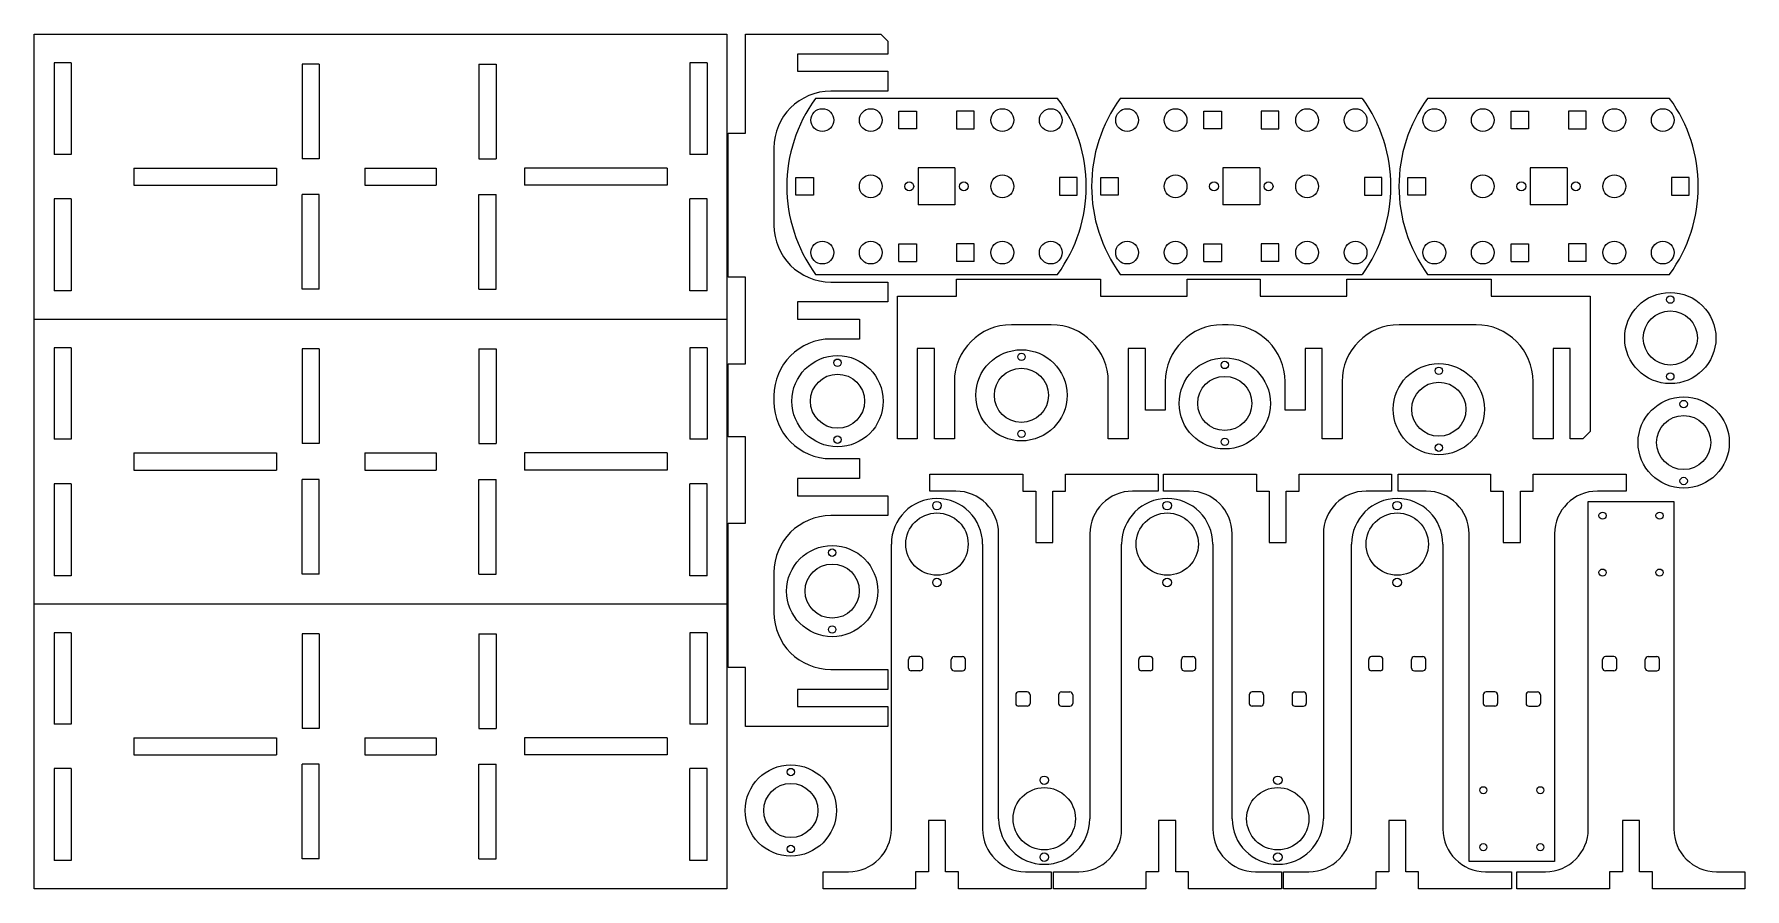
# Model space of a CAD drawing. Extents: x 0 to 600, y 57 to 357.
import ezdxf

# ---------------------------------------------------------------- set-up
doc = ezdxf.new("R2010")
doc.units = 0
doc.layers.add('MODELSKETCH_VISIBLE', color=7, linetype='CONTINUOUS')

msp = doc.modelspace()

# ---------------------------------------------------------------- linework, layer by layer
at = {"layer": 'MODELSKETCH_VISIBLE'}
for p, q in [((0, 357), (243, 357)), ((0, 257), (0, 357)), ((243, 357), (243, 257)), ((249.45, 322.3), (249.45, 357)), ((249.45, 357), (296.95, 357)), ((296.95, 357), (299.45, 354.5)), ((299.45, 354.5), (299.45, 350)), ((299.45, 350), (267.75, 350)), ((267.75, 350), (267.75, 344)), ((7, 346.9), (7, 314.8)), ((13, 346.9), (7, 346.9)), ((13, 346.9), (13, 314.8)), ((94, 346.5), (94, 313.3)), ((100, 346.5), (94, 346.5)), ((100, 346.5), (100, 313.3)), ((156, 346.5), (156, 313.3)), ((156, 346.5), (162, 346.5)), ((162, 346.5), (162, 313.3)), ((230, 346.9), (230, 314.8)), ((236, 346.9), (230, 346.9)), ((236, 346.9), (236, 314.8)), ((267.75, 344), (299.45, 344)), ((299.45, 344), (299.45, 337)), ((299.45, 337), (279.45, 337)), ((358.95, 334.48), (274.05, 334.48)), ((465.85, 334.48), (380.95, 334.48)), ((573.63, 334.48), (488.73, 334.48)), ((303.33, 329.93), (309.5, 329.93)), ((303.33, 323.76), (303.33, 329.93)), ((309.5, 329.93), (309.5, 323.76)), ((329.66, 329.93), (323.5, 329.93)), ((323.5, 329.93), (323.5, 323.76)), ((329.66, 323.76), (329.66, 329.93)), ((410.24, 323.76), (410.24, 329.93)), ((410.24, 329.93), (416.4, 329.93)), ((416.4, 329.93), (416.4, 323.76)), ((430.4, 329.93), (430.4, 323.76)), ((436.56, 329.93), (430.4, 329.93)), ((436.56, 323.76), (436.56, 329.93)), ((518.01, 323.76), (518.01, 329.93)), ((518.01, 329.93), (524.18, 329.93)), ((524.18, 329.93), (524.18, 323.76)), ((538.18, 329.93), (538.18, 323.76)), ((544.34, 329.93), (538.18, 329.93)), ((544.34, 323.76), (544.34, 329.93)), ((243.45, 271.7), (243.45, 322.3)), ((243.45, 322.3), (249.45, 322.3)), ((309.5, 323.76), (303.33, 323.76)), ((323.5, 323.76), (329.66, 323.76)), ((416.4, 323.76), (410.24, 323.76)), ((430.4, 323.76), (436.56, 323.76)), ((524.18, 323.76), (518.01, 323.76)), ((538.18, 323.76), (544.34, 323.76)), ((13, 314.8), (7, 314.8)), ((100, 313.3), (94, 313.3)), ((156, 313.3), (162, 313.3)), ((236, 314.8), (230, 314.8)), ((259.45, 317), (259.45, 290)), ((35, 310), (35, 304)), ((35, 310), (85, 310)), ((85, 310), (85, 304)), ((116, 310), (141, 310)), ((116, 310), (116, 304)), ((141, 310), (141, 304)), ((172, 310), (172, 304)), ((222, 310), (172, 310)), ((222, 310), (222, 304)), ((267.17, 306.67), (273.33, 306.67)), ((267.17, 300.51), (267.17, 306.67)), ((273.33, 306.67), (273.33, 300.51)), ((322.97, 310.06), (310.03, 310.06)), ((310.03, 310.06), (310.03, 297.12)), ((322.97, 310.06), (322.97, 297.12)), ((365.82, 306.67), (359.66, 306.67)), ((359.66, 306.67), (359.66, 300.51)), ((365.82, 300.51), (365.82, 306.67)), ((374.07, 306.67), (380.24, 306.67)), ((374.07, 300.51), (374.07, 306.67)), ((380.24, 306.67), (380.24, 300.51)), ((416.93, 310.06), (416.93, 297.12)), ((429.87, 310.06), (416.93, 310.06)), ((429.87, 310.06), (429.87, 297.12)), ((466.56, 306.67), (466.56, 300.51)), ((472.73, 306.67), (466.56, 306.67)), ((472.73, 300.51), (472.73, 306.67)), ((481.85, 300.51), (481.85, 306.67)), ((481.85, 306.67), (488.01, 306.67)), ((488.01, 306.67), (488.01, 300.51)), ((524.71, 310.06), (524.71, 297.12)), ((537.65, 310.06), (524.71, 310.06)), ((537.65, 310.06), (537.65, 297.12)), ((574.34, 306.67), (574.34, 300.51)), ((580.51, 306.67), (574.34, 306.67)), ((580.51, 300.51), (580.51, 306.67)), ((35, 304), (85, 304)), ((100, 300.7), (94, 300.7)), ((94, 267.5), (94, 300.7)), ((100, 267.5), (100, 300.7)), ((116, 304), (141, 304)), ((156, 300.7), (162, 300.7)), ((156, 267.5), (156, 300.7)), ((162, 267.5), (162, 300.7)), ((222, 304), (172, 304)), ((273.33, 300.51), (267.17, 300.51)), ((359.66, 300.51), (365.82, 300.51)), ((380.24, 300.51), (374.07, 300.51)), ((466.56, 300.51), (472.73, 300.51)), ((488.01, 300.51), (481.85, 300.51)), ((574.34, 300.51), (580.51, 300.51)), ((13, 299.2), (7, 299.2)), ((7, 299.2), (7, 266.9)), ((13, 299.2), (13, 266.9)), ((236, 299.2), (230, 299.2)), ((230, 266.9), (230, 299.2)), ((236, 266.9), (236, 299.2)), ((322.97, 297.12), (310.03, 297.12)), ((429.87, 297.12), (416.93, 297.12)), ((537.65, 297.12), (524.71, 297.12)), ((303.33, 277.25), (303.33, 283.42)), ((303.33, 283.42), (309.5, 283.42)), ((309.5, 283.42), (309.5, 277.25)), ((323.5, 283.42), (323.5, 277.25)), ((329.66, 283.42), (323.5, 283.42)), ((329.66, 277.25), (329.66, 283.42)), ((410.24, 283.42), (416.4, 283.42)), ((410.24, 277.25), (410.24, 283.42)), ((416.4, 283.42), (416.4, 277.25)), ((436.56, 283.42), (430.4, 283.42)), ((430.4, 283.42), (430.4, 277.25)), ((436.56, 277.25), (436.56, 283.42)), ((518.01, 283.42), (524.18, 283.42)), ((518.01, 277.25), (518.01, 283.42)), ((524.18, 283.42), (524.18, 277.25)), ((544.34, 283.42), (538.18, 283.42)), ((538.18, 283.42), (538.18, 277.25)), ((544.34, 277.25), (544.34, 283.42)), ((303.33, 277.25), (309.5, 277.25)), ((329.66, 277.25), (323.5, 277.25)), ((410.24, 277.25), (416.4, 277.25)), ((436.56, 277.25), (430.4, 277.25)), ((518.01, 277.25), (524.18, 277.25)), ((544.34, 277.25), (538.18, 277.25)), ((249.45, 271.7), (243.45, 271.7)), ((249.45, 241.3), (249.45, 271.7)), ((274.05, 272.7), (358.95, 272.7)), ((279.45, 270), (299.45, 270)), ((323.45, 271), (374.05, 271)), ((323.45, 265), (323.45, 271)), ((374.05, 271), (374.05, 265)), ((380.95, 272.7), (465.85, 272.7)), ((404.45, 271), (430.05, 271)), ((404.45, 265), (404.45, 271)), ((430.05, 271), (430.05, 265)), ((460.45, 271), (511.05, 271)), ((460.45, 265), (460.45, 271)), ((488.73, 272.7), (573.63, 272.7)), ((511.05, 271), (511.05, 265)), ((13, 266.9), (7, 266.9)), ((100, 267.5), (94, 267.5)), ((156, 267.5), (162, 267.5)), ((236, 266.9), (230, 266.9)), ((299.45, 270), (299.45, 263)), ((302.75, 265), (323.45, 265)), ((302.75, 215), (302.75, 265)), ((374.05, 265), (404.45, 265)), ((430.05, 265), (460.45, 265)), ((511.05, 265), (545.75, 265)), ((545.75, 265), (545.75, 217.5)), ((299.45, 263), (267.75, 263)), ((267.75, 263), (267.75, 257)), ((0, 257), (243, 257)), ((0, 157), (0, 257)), ((243, 257), (243, 157)), ((267.75, 257), (289.45, 257)), ((289.45, 257), (289.45, 250)), ((356.75, 255), (342.75, 255)), ((418.75, 255), (416.75, 255)), ((505.75, 255), (478.75, 255)), ((7, 246.9), (7, 214.8)), ((13, 246.9), (7, 246.9)), ((13, 246.9), (13, 214.8)), ((94, 246.5), (94, 213.3)), ((100, 246.5), (94, 246.5)), ((100, 246.5), (100, 213.3)), ((156, 246.5), (156, 213.3)), ((156, 246.5), (162, 246.5)), ((162, 246.5), (162, 213.3)), ((230, 246.9), (230, 214.8)), ((236, 246.9), (230, 246.9)), ((236, 246.9), (236, 214.8)), ((289.45, 250), (279.45, 250)), ((309.75, 246.7), (309.75, 215)), ((315.75, 246.7), (309.75, 246.7)), ((315.75, 215), (315.75, 246.7)), ((383.75, 246.7), (383.75, 215)), ((389.75, 246.7), (383.75, 246.7)), ((389.75, 225), (389.75, 246.7)), ((445.75, 246.7), (445.75, 225)), ((451.75, 246.7), (445.75, 246.7)), ((451.75, 215), (451.75, 246.7)), ((532.75, 246.7), (532.75, 215)), ((538.75, 246.7), (532.75, 246.7)), ((538.75, 215), (538.75, 246.7)), ((243.45, 215.7), (243.45, 241.3)), ((243.45, 241.3), (249.45, 241.3)), ((322.75, 235), (322.75, 215)), ((376.75, 215), (376.75, 235)), ((396.75, 235), (396.75, 225)), ((438.75, 225), (438.75, 235)), ((458.75, 235), (458.75, 215)), ((525.75, 215), (525.75, 235)), ((259.45, 230), (259.45, 228)), ((396.75, 225), (389.75, 225)), ((445.75, 225), (438.75, 225)), ((545.75, 217.5), (543.25, 215)), ((13, 214.8), (7, 214.8)), ((35, 210), (35, 204)), ((35, 210), (85, 210)), ((85, 210), (85, 204)), ((100, 213.3), (94, 213.3)), ((116, 210), (141, 210)), ((116, 210), (116, 204)), ((141, 210), (141, 204)), ((156, 213.3), (162, 213.3)), ((172, 210), (172, 204)), ((222, 210), (172, 210)), ((222, 210), (222, 204)), ((236, 214.8), (230, 214.8)), ((249.45, 215.7), (243.45, 215.7)), ((249.45, 185.3), (249.45, 215.7)), ((309.75, 215), (302.75, 215)), ((322.75, 215), (315.75, 215)), ((383.75, 215), (376.75, 215)), ((458.75, 215), (451.75, 215)), ((532.75, 215), (525.75, 215)), ((543.25, 215), (538.75, 215)), ((35, 204), (85, 204)), ((116, 204), (141, 204)), ((222, 204), (172, 204)), ((279.45, 208), (289.45, 208)), ((289.45, 208), (289.45, 201)), ((13, 199.2), (7, 199.2)), ((7, 199.2), (7, 166.9)), ((13, 199.2), (13, 166.9)), ((100, 200.7), (94, 200.7)), ((94, 167.5), (94, 200.7)), ((100, 167.5), (100, 200.7)), ((156, 200.7), (162, 200.7)), ((156, 167.5), (156, 200.7)), ((162, 167.5), (162, 200.7)), ((236, 199.2), (230, 199.2)), ((230, 166.9), (230, 199.2)), ((236, 166.9), (236, 199.2)), ((289.45, 201), (267.75, 201)), ((267.75, 201), (267.75, 195)), ((314.19, 196.6), (314.19, 202.6)), ((314.19, 202.6), (346.79, 202.6)), ((346.79, 202.6), (346.79, 196.6)), ((361.79, 196.6), (361.79, 202.6)), ((361.79, 202.6), (394.19, 202.6)), ((394.19, 202.6), (394.19, 196.6)), ((396.09, 196.6), (396.09, 202.6)), ((396.09, 202.6), (428.69, 202.6)), ((428.69, 202.6), (428.69, 196.6)), ((443.69, 196.6), (443.69, 202.6)), ((443.69, 202.6), (476.09, 202.6)), ((476.09, 202.6), (476.09, 196.6)), ((478.39, 202.6), (510.79, 202.6)), ((478.39, 196.6), (478.39, 202.6)), ((510.79, 202.6), (510.79, 196.6)), ((525.79, 202.6), (558.39, 202.6)), ((525.79, 196.6), (525.79, 202.6)), ((558.39, 202.6), (558.39, 196.6)), ((267.75, 195), (299.45, 195)), ((299.45, 195), (299.45, 188)), ((323.29, 196.6), (314.19, 196.6)), ((346.79, 196.6), (351.29, 196.6)), ((351.29, 196.6), (351.29, 178.6)), ((357.29, 178.6), (357.29, 196.6)), ((357.29, 196.6), (361.79, 196.6)), ((394.19, 196.6), (385.29, 196.6)), ((405.19, 196.6), (396.09, 196.6)), ((428.69, 196.6), (433.19, 196.6)), ((433.19, 196.6), (433.19, 178.6)), ((439.19, 178.6), (439.19, 196.6)), ((439.19, 196.6), (443.69, 196.6)), ((476.09, 196.6), (467.19, 196.6)), ((488.29, 196.6), (478.39, 196.6)), ((510.79, 196.6), (515.29, 196.6)), ((515.29, 196.6), (515.29, 178.6)), ((521.29, 178.6), (521.29, 196.6)), ((521.29, 196.6), (525.79, 196.6)), ((545.1, 78), (545.1, 193)), ((545.1, 193), (575.1, 193)), ((558.39, 196.6), (548.29, 196.6)), ((575.1, 193), (575.1, 78)), ((299.45, 188), (279.45, 188)), ((243.45, 134.7), (243.45, 185.3)), ((243.45, 185.3), (249.45, 185.3)), ((338.29, 81.6), (338.29, 181.6)), ((370.29, 181.6), (370.29, 81.6)), ((420.19, 81.6), (420.19, 181.6)), ((452.19, 181.6), (452.19, 81.6)), ((503.29, 66.6), (503.29, 181.6)), ((533.29, 181.6), (533.29, 66.6)), ((300.65, 78), (300.65, 178)), ((332.65, 178), (332.65, 78)), ((351.29, 178.6), (357.29, 178.6)), ((381.41, 78), (381.41, 178)), ((413.41, 178), (413.41, 78)), ((433.19, 178.6), (439.19, 178.6)), ((462.09, 78), (462.09, 178)), ((494.09, 178), (494.09, 78)), ((515.29, 178.6), (521.29, 178.6)), ((259.45, 168), (259.45, 154)), ((13, 166.9), (7, 166.9)), ((100, 167.5), (94, 167.5)), ((156, 167.5), (162, 167.5)), ((236, 166.9), (230, 166.9)), ((0, 57), (0, 157)), ((0, 157), (243, 157)), ((243, 157), (243, 57)), ((7, 146.9), (7, 114.8)), ((13, 146.9), (7, 146.9)), ((13, 146.9), (13, 114.8)), ((94, 146.5), (94, 113.3)), ((100, 146.5), (94, 146.5)), ((100, 146.5), (100, 113.3)), ((156, 146.5), (156, 113.3)), ((156, 146.5), (162, 146.5)), ((162, 146.5), (162, 113.3)), ((230, 146.9), (230, 114.8)), ((236, 146.9), (230, 146.9)), ((236, 146.9), (236, 114.8)), ((310.65, 138.5), (307.65, 138.5)), ((322.65, 138.5), (325.65, 138.5)), ((391.41, 138.5), (388.41, 138.5)), ((403.41, 138.5), (406.41, 138.5)), ((472.09, 138.5), (469.09, 138.5)), ((484.09, 138.5), (487.09, 138.5)), ((554.1, 138.5), (551.1, 138.5)), ((566.1, 138.5), (569.1, 138.5)), ((249.45, 134.7), (243.45, 134.7)), ((249.45, 114), (249.45, 134.7)), ((279.45, 134), (299.45, 134)), ((299.45, 134), (299.45, 127)), ((306.65, 134.5), (306.65, 137.5)), ((310.65, 133.5), (307.65, 133.5)), ((311.65, 134.5), (311.65, 137.5)), ((321.65, 134.5), (321.65, 137.5)), ((322.65, 133.5), (325.65, 133.5)), ((326.65, 134.5), (326.65, 137.5)), ((387.41, 134.5), (387.41, 137.5)), ((391.41, 133.5), (388.41, 133.5)), ((392.41, 134.5), (392.41, 137.5)), ((402.41, 134.5), (402.41, 137.5)), ((403.41, 133.5), (406.41, 133.5)), ((407.41, 134.5), (407.41, 137.5)), ((468.09, 134.5), (468.09, 137.5)), ((472.09, 133.5), (469.09, 133.5)), ((473.09, 134.5), (473.09, 137.5)), ((483.09, 134.5), (483.09, 137.5)), ((484.09, 133.5), (487.09, 133.5)), ((488.09, 134.5), (488.09, 137.5)), ((550.1, 134.5), (550.1, 137.5)), ((554.1, 133.5), (551.1, 133.5)), ((555.1, 134.5), (555.1, 137.5)), ((565.1, 134.5), (565.1, 137.5)), ((566.1, 133.5), (569.1, 133.5)), ((570.1, 134.5), (570.1, 137.5)), ((299.45, 127), (267.75, 127)), ((267.75, 127), (267.75, 121)), ((348.29, 126.1), (345.29, 126.1)), ((360.29, 126.1), (363.29, 126.1)), ((430.19, 126.1), (427.19, 126.1)), ((442.19, 126.1), (445.19, 126.1)), ((512.29, 126.1), (509.29, 126.1)), ((524.29, 126.1), (527.29, 126.1)), ((267.75, 121), (299.45, 121)), ((299.45, 121), (299.45, 114)), ((344.29, 125.1), (344.29, 122.1)), ((348.29, 121.1), (345.29, 121.1)), ((349.29, 125.1), (349.29, 122.1)), ((359.29, 125.1), (359.29, 122.1)), ((360.29, 121.1), (363.29, 121.1)), ((364.29, 125.1), (364.29, 122.1)), ((426.19, 125.1), (426.19, 122.1)), ((430.19, 121.1), (427.19, 121.1)), ((431.19, 125.1), (431.19, 122.1)), ((441.19, 125.1), (441.19, 122.1)), ((442.19, 121.1), (445.19, 121.1)), ((446.19, 125.1), (446.19, 122.1)), ((508.29, 125.1), (508.29, 122.1)), ((512.29, 121.1), (509.29, 121.1)), ((513.29, 125.1), (513.29, 122.1)), ((523.29, 125.1), (523.29, 122.1)), ((524.29, 121.1), (527.29, 121.1)), ((528.29, 125.1), (528.29, 122.1)), ((13, 114.8), (7, 114.8)), ((236, 114.8), (230, 114.8)), ((299.45, 114), (249.45, 114)), ((35, 110), (35, 104)), ((35, 110), (85, 110)), ((85, 110), (85, 104)), ((100, 113.3), (94, 113.3)), ((116, 110), (141, 110)), ((116, 110), (116, 104)), ((141, 110), (141, 104)), ((156, 113.3), (162, 113.3)), ((172, 110), (172, 104)), ((222, 110), (172, 110)), ((222, 110), (222, 104)), ((35, 104), (85, 104)), ((116, 104), (141, 104)), ((222, 104), (172, 104)), ((7, 99.2), (7, 66.9)), ((13, 99.2), (7, 99.2)), ((13, 99.2), (13, 66.9)), ((100, 100.7), (94, 100.7)), ((94, 67.5), (94, 100.7)), ((100, 67.5), (100, 100.7)), ((156, 100.7), (162, 100.7)), ((156, 67.5), (156, 100.7)), ((162, 67.5), (162, 100.7)), ((236, 99.2), (230, 99.2)), ((230, 66.9), (230, 99.2)), ((236, 66.9), (236, 99.2)), ((313.65, 81), (313.65, 63)), ((319.65, 81), (313.65, 81)), ((319.65, 63), (319.65, 81)), ((400.41, 81), (394.41, 81)), ((394.41, 81), (394.41, 63)), ((400.41, 63), (400.41, 81)), ((475.09, 81), (475.09, 63)), ((481.09, 81), (475.09, 81)), ((481.09, 63), (481.09, 81)), ((563.1, 81), (557.1, 81)), ((557.1, 81), (557.1, 63)), ((563.1, 63), (563.1, 81)), ((13, 66.9), (7, 66.9)), ((100, 67.5), (94, 67.5)), ((156, 67.5), (162, 67.5)), ((236, 66.9), (230, 66.9)), ((533.29, 66.6), (503.29, 66.6)), ((276.75, 63), (285.65, 63)), ((276.75, 57), (276.75, 63)), ((313.65, 63), (309.15, 63)), ((309.15, 63), (309.15, 57)), ((324.15, 63), (319.65, 63)), ((324.15, 57), (324.15, 63)), ((347.65, 63), (356.75, 63)), ((356.75, 63), (356.75, 57)), ((357.51, 57), (357.51, 63)), ((357.51, 63), (366.41, 63)), ((394.41, 63), (389.91, 63)), ((389.91, 63), (389.91, 57)), ((404.91, 63), (400.41, 63)), ((404.91, 57), (404.91, 63)), ((428.41, 63), (437.51, 63)), ((437.51, 63), (437.51, 57)), ((438.19, 57), (438.19, 63)), ((438.19, 63), (447.09, 63)), ((470.59, 63), (470.59, 57)), ((475.09, 63), (470.59, 63)), ((485.59, 63), (481.09, 63)), ((485.59, 57), (485.59, 63)), ((509.09, 63), (518.19, 63)), ((518.19, 63), (518.19, 57)), ((520, 57), (520, 63)), ((520, 63), (530.1, 63)), ((557.1, 63), (552.6, 63)), ((552.6, 63), (552.6, 57)), ((567.6, 63), (563.1, 63)), ((567.6, 57), (567.6, 63)), ((590.1, 63), (600, 63)), ((600, 63), (600, 57)), ((243, 57), (0, 57)), ((309.15, 57), (276.75, 57)), ((356.75, 57), (324.15, 57)), ((389.91, 57), (357.51, 57)), ((437.51, 57), (404.91, 57)), ((470.59, 57), (438.19, 57)), ((518.19, 57), (485.59, 57)), ((552.6, 57), (520, 57)), ((600, 57), (567.6, 57))]:
    msp.add_line(p, q, dxfattribs=at)
for centre, radius in [((276.43, 326.84), 4), ((293.43, 326.84), 4), ((339.57, 326.84), 4), ((356.57, 326.84), 4), ((383.33, 326.84), 4), ((400.33, 326.84), 4), ((446.47, 326.84), 4), ((463.47, 326.84), 4), ((491.11, 326.84), 4), ((508.11, 326.84), 4), ((554.25, 326.84), 4), ((571.25, 326.84), 4), ((293.43, 303.59), 4), ((339.57, 303.59), 4), ((400.33, 303.59), 4), ((446.47, 303.59), 4), ((508.11, 303.59), 4), ((554.25, 303.59), 4), ((306.93, 303.59), 1.55), ((326.07, 303.59), 1.55), ((413.83, 303.59), 1.55), ((432.97, 303.59), 1.55), ((521.61, 303.59), 1.55), ((540.75, 303.59), 1.55), ((276.43, 280.33), 4), ((293.43, 280.33), 4), ((339.57, 280.33), 4), ((356.57, 280.33), 4), ((383.33, 280.33), 4), ((400.33, 280.33), 4), ((446.47, 280.33), 4), ((463.47, 280.33), 4), ((491.11, 280.33), 4), ((508.11, 280.33), 4), ((554.25, 280.33), 4), ((571.25, 280.33), 4), ((573.87, 250.33), 16), ((573.87, 263.83), 1.3), ((573.87, 250.33), 9.5), ((346.28, 230.23), 16), ((281.77, 228.17), 16), ((281.77, 241.67), 1.3), ((346.28, 243.73), 1.3), ((417.6, 227.39), 16), ((417.6, 240.89), 1.3), ((492.69, 225.35), 16), ((492.69, 238.85), 1.3), ((281.77, 228.17), 9.5), ((346.28, 230.23), 9.5), ((417.6, 227.39), 9.5), ((492.69, 225.35), 9.5), ((573.87, 236.83), 1.3), ((578.57, 213.66), 16), ((578.57, 227.16), 1.3), ((578.57, 213.66), 9.5), ((346.28, 216.73), 1.3), ((281.77, 214.67), 1.3), ((417.6, 213.89), 1.3), ((492.69, 211.85), 1.3), ((578.57, 200.16), 1.3), ((316.65, 191.5), 1.5), ((397.41, 191.5), 1.5), ((478.09, 191.5), 1.5), ((316.65, 178), 10.93), ((397.41, 178), 10.93), ((478.09, 178), 10.93), ((550.1, 188), 1.25), ((570.1, 188), 1.25), ((279.9, 161.51), 16), ((279.9, 175.01), 1.3), ((279.9, 161.51), 9.5), ((550.1, 168), 1.25), ((570.1, 168), 1.25), ((316.65, 164.5), 1.5), ((397.41, 164.5), 1.5), ((478.09, 164.5), 1.5), ((279.9, 148.01), 1.3), ((265.38, 84.49), 16), ((265.38, 97.99), 1.3), ((354.29, 95.1), 1.5), ((436.19, 95.1), 1.5), ((265.38, 84.49), 9.5), ((354.29, 81.6), 10.93), ((436.19, 81.6), 10.93), ((508.29, 91.6), 1.25), ((528.29, 91.6), 1.25), ((265.38, 70.99), 1.3), ((508.29, 71.6), 1.25), ((528.29, 71.6), 1.25), ((354.29, 68.1), 1.5), ((436.19, 68.1), 1.5)]:
    msp.add_circle(centre, radius, dxfattribs=at)
for centre, radius, start, end in [((279.45, 317), 20, 90, 180), ((316.5, 303.59), 52.5, 143.95903, 216.04097), ((316.5, 303.59), 52.5, 323.95903, 36.04097), ((423.4, 303.59), 52.5, 143.95903, 216.04097), ((423.4, 303.59), 52.5, 323.95903, 36.04097), ((531.18, 303.59), 52.5, 143.95903, 216.04097), ((531.18, 303.59), 52.5, 323.95903, 36.04097), ((279.45, 290), 20, 180, 270), ((342.75, 235), 20, 90, 180), ((356.75, 235), 20, 0, 90), ((416.75, 235), 20, 90, 180), ((418.75, 235), 20, 0, 90), ((478.75, 235), 20, 90, 180), ((505.75, 235), 20, 0, 90), ((279.45, 230), 20, 90, 180), ((279.45, 228), 20, 180, 270), ((316.65, 178), 16, 0, 180), ((323.29, 181.6), 15, 0, 90), ((385.29, 181.6), 15, 90, 180), ((397.41, 178), 16, 0, 180), ((405.19, 181.6), 15, 0, 90), ((467.19, 181.6), 15, 90, 180), ((478.09, 178), 16, 0, 180), ((488.29, 181.6), 15, 0, 90), ((548.29, 181.6), 15, 90, 180), ((279.45, 168), 20, 90, 180), ((279.45, 154), 20, 180, 270), ((307.65, 137.5), 1, 90, 180), ((310.65, 137.5), 1, 0, 90), ((322.65, 137.5), 1, 90, 180), ((325.65, 137.5), 1, 0, 90), ((388.41, 137.5), 1, 90, 180), ((391.41, 137.5), 1, 0, 90), ((403.41, 137.5), 1, 90, 180), ((406.41, 137.5), 1, 0, 90), ((469.09, 137.5), 1, 90, 180), ((472.09, 137.5), 1, 0, 90), ((484.09, 137.5), 1, 90, 180), ((487.09, 137.5), 1, 0, 90), ((551.1, 137.5), 1, 90, 180), ((554.1, 137.5), 1, 0, 90), ((566.1, 137.5), 1, 90, 180), ((569.1, 137.5), 1, 0, 90), ((307.65, 134.5), 1, 180, 270), ((310.65, 134.5), 1, 270, 0), ((322.65, 134.5), 1, 180, 270), ((325.65, 134.5), 1, 270, 0), ((388.41, 134.5), 1, 180, 270), ((391.41, 134.5), 1, 270, 0), ((403.41, 134.5), 1, 180, 270), ((406.41, 134.5), 1, 270, 0), ((469.09, 134.5), 1, 180, 270), ((472.09, 134.5), 1, 270, 0), ((484.09, 134.5), 1, 180, 270), ((487.09, 134.5), 1, 270, 0), ((551.1, 134.5), 1, 180, 270), ((554.1, 134.5), 1, 270, 0), ((566.1, 134.5), 1, 180, 270), ((569.1, 134.5), 1, 270, 0), ((345.29, 125.1), 1, 90, 180), ((348.29, 125.1), 1, 0, 90), ((360.29, 125.1), 1, 90, 180), ((363.29, 125.1), 1, 0, 90), ((427.19, 125.1), 1, 90, 180), ((430.19, 125.1), 1, 0, 90), ((442.19, 125.1), 1, 90, 180), ((445.19, 125.1), 1, 0, 90), ((509.29, 125.1), 1, 90, 180), ((512.29, 125.1), 1, 0, 90), ((524.29, 125.1), 1, 90, 180), ((527.29, 125.1), 1, 0, 90), ((345.29, 122.1), 1, 180, 270), ((348.29, 122.1), 1, 270, 0), ((360.29, 122.1), 1, 180, 270), ((363.29, 122.1), 1, 270, 0), ((427.19, 122.1), 1, 180, 270), ((430.19, 122.1), 1, 270, 0), ((442.19, 122.1), 1, 180, 270), ((445.19, 122.1), 1, 270, 0), ((509.29, 122.1), 1, 180, 270), ((512.29, 122.1), 1, 270, 0), ((524.29, 122.1), 1, 180, 270), ((527.29, 122.1), 1, 270, 0), ((285.65, 78), 15, 270, 0), ((347.65, 78), 15, 180, 270), ((354.29, 81.6), 16, 180, 0), ((366.41, 78), 15, 270, 0), ((428.41, 78), 15, 180, 270), ((436.19, 81.6), 16, 180, 0), ((447.09, 78), 15, 270, 0), ((509.09, 78), 15, 180, 270), ((530.1, 78), 15, 270, 0), ((590.1, 78), 15, 180, 270)]:
    msp.add_arc(centre, radius, start, end, dxfattribs=at)

doc.saveas('drawing.dxf')
